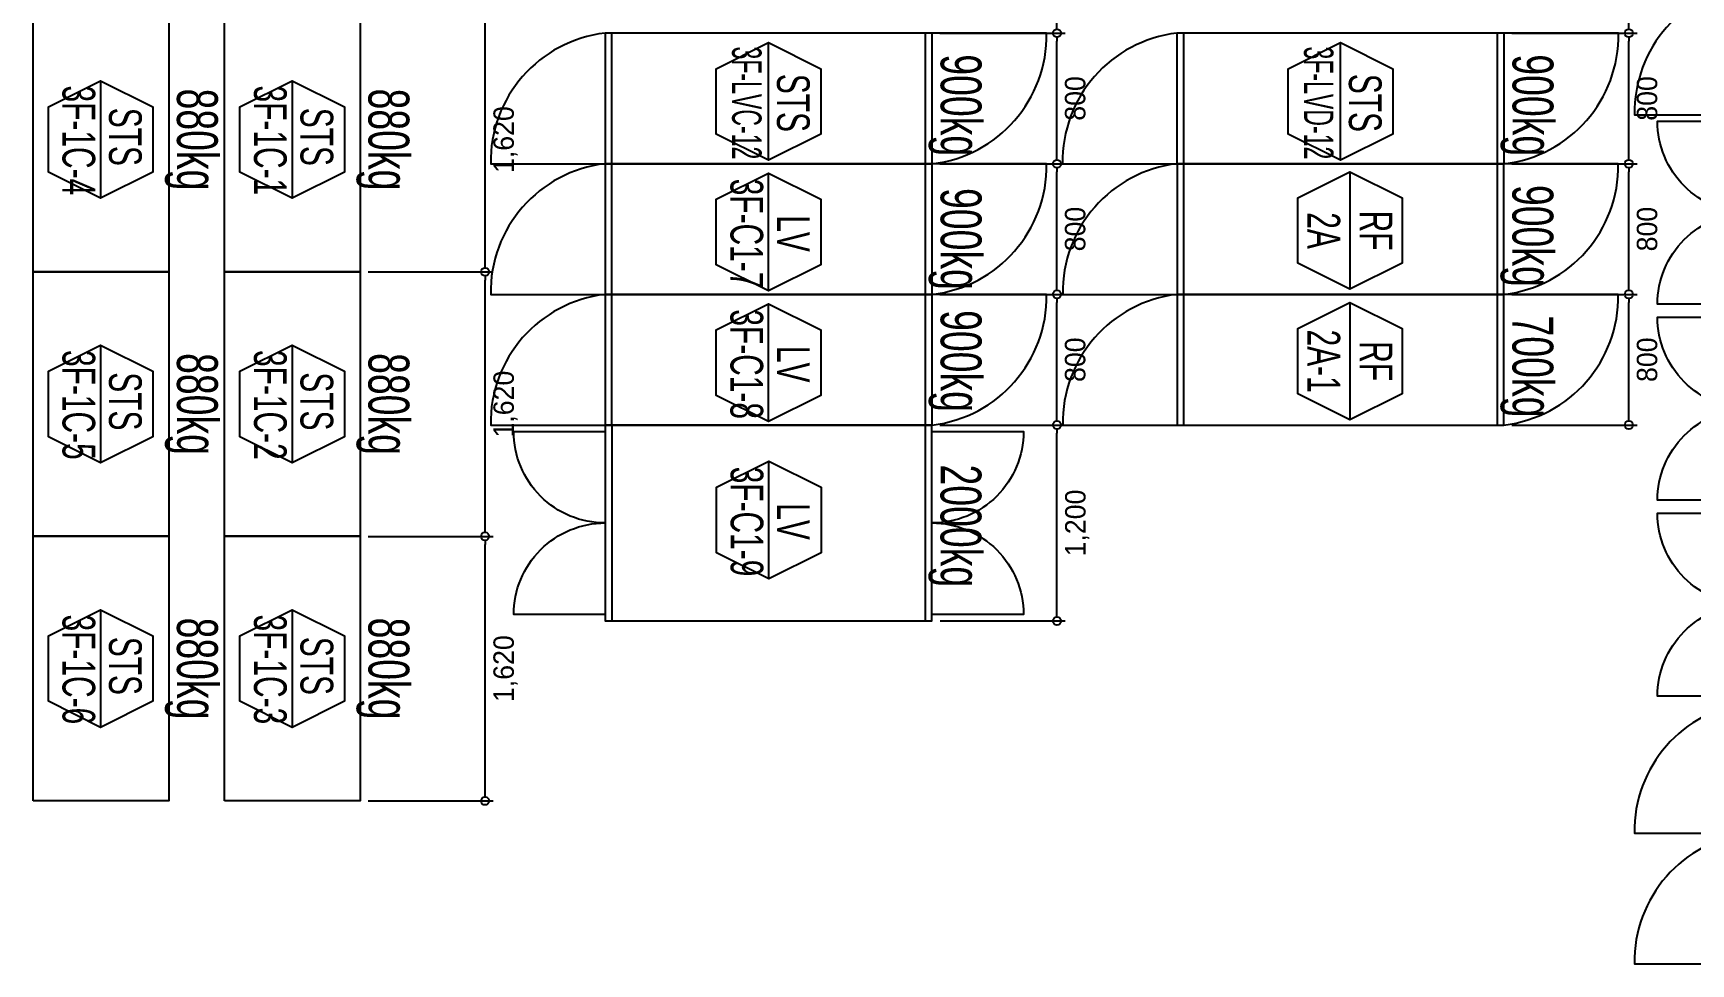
# Model space of a CAD drawing. Header units: millimetres. Extents: x 89978 to 501025, y -351975 to 837171.
# Drawn here: x 291148 to 301293, y 402350 to 408050 of the extents above; entities that cross this region are included whole.
import ezdxf
from ezdxf.enums import TextEntityAlignment as Align

# ---------------------------------------------------------------- set-up
doc = ezdxf.new("R2010")
doc.units = ezdxf.units.MM
doc.header["$LTSCALE"] = 150
doc.layers.get('Defpoints').update_dxf_attribs({"color": 150})
for name, color, linetype in [('------00 Switch Gear', 3, 'Continuous'), ('------00 Switch Gear_Number', 1, 'Continuous'), ('-----36 Dimension', 1, 'Continuous'), ('20251030_전기하중검토', 241, 'Continuous')]:
    doc.layers.add(name, color=color, linetype=linetype)
doc.styles.add('ELEC', font='')
doc.styles.get('ELEC').set_extended_font_data('Dotum')
doc.dimstyles.new('ELEC', dxfattribs={"dimscale": 100, "dimtxt": 2, "dimasz": 1, "dimexe": 2, "dimexo": 1, "dimgap": 1, "dimtad": 1, "dimdec": 0, "dimrnd": 0.25, "dimzin": 9, "dimdsep": 32, "dimlunit": 6, "dimtxsty": 'ELEC', "dimblk": 'Z_DOT', "dimcen": 3, "dimclrd": 7, "dimclre": 7, "dimclrt": 3, "dimadec": 0, "dimazin": 0, "dimtfac": 1, "dimtdec": 0, "dimtix": 1, "dimtmove": 2, "dimatfit": 1, "dimfxl": 1, "dimarcsym": 0})

# ---------------------------------------------------------------- blocks, each defined once
blk = doc.blocks.new('STS-R')
blk.add_lwpolyline([(886994, -128588), (888614, -128588), (888614, -129418), (886994, -129418), (886994, -128588)])
blk = doc.blocks.new('_DOTBLANK')
at = {"color": 0, "linetype": 'ByBlock'}
blk.add_line((-0.5, 0), (-1, 0), dxfattribs=at)
blk.add_circle((0, 0), 0.5, dxfattribs=at)
blk = doc.blocks.new('*D285')
at = {"layer": '-----36 Dimension', "color": 0, "lineweight": -2, "transparency": 16777216}
for p, q in [((293200, 408208), (293964, 408208)), ((293914, 406638), (293914, 408158)), ((293198, 406588), (293964, 406588))]:
    blk.add_line(p, q, dxfattribs=at)
at = {"layer": 'Defpoints', "color": 0, "transparency": 16777216}
for p in [(293150, 408208, 0), (293914, 408208), (293148, 406588, 0)]:
    blk.add_point(p, dxfattribs=at)
at = {"layer": '-----36 Dimension', "color": 0, "lineweight": -2, "transparency": 16777216, "xscale": 50, "yscale": 50, "zscale": 50}
for p, rotation in [((293914, 408208), 90), ((293914, 406588), 270)]:
    blk.add_blockref('_DOTBLANK', p, dxfattribs=dict(at, rotation=rotation))
at = {"layer": '-----36 Dimension', "color": 0, "transparency": 16777216, "insert": (294039, 407398), "char_height": 125, "attachment_point": 5, "rotation": 90, "style": 'ELEC'}
blk.add_mtext('1,620', dxfattribs=at)
blk = doc.blocks.new('Z_DOT')
for p, q in [((-2, 0), (2, 0)), ((0, -2), (0, 2))]:
    blk.add_line(p, q)
for radius in [2.5, 1.25]:
    blk.add_circle((0, 0), radius)
blk = doc.blocks.new('*D286')
at = {"layer": '-----36 Dimension', "color": 0, "lineweight": -2, "transparency": 16777216}
for p, q in [((293200, 406588), (293964, 406588)), ((293914, 405018), (293914, 406538)), ((293198, 404968), (293964, 404968))]:
    blk.add_line(p, q, dxfattribs=at)
at = {"layer": 'Defpoints', "color": 0, "transparency": 16777216}
for p in [(293150, 406588, 0), (293914, 406588), (293148, 404968, 0)]:
    blk.add_point(p, dxfattribs=at)
at = {"layer": '-----36 Dimension', "color": 0, "lineweight": -2, "transparency": 16777216, "xscale": 50, "yscale": 50, "zscale": 50}
for p, rotation in [((293914, 406588), 90), ((293914, 404968), 270)]:
    blk.add_blockref('_DOTBLANK', p, dxfattribs=dict(at, rotation=rotation))
at = {"layer": '-----36 Dimension', "color": 0, "transparency": 16777216, "insert": (294039, 405778), "char_height": 125, "attachment_point": 5, "rotation": 90, "style": 'ELEC'}
blk.add_mtext('1,620', dxfattribs=at)
blk = doc.blocks.new('*D287')
at = {"layer": '-----36 Dimension', "color": 0, "lineweight": -2, "transparency": 16777216}
for p, q in [((293200, 404968), (293964, 404968)), ((293914, 403398), (293914, 404918)), ((293198, 403348), (293964, 403348))]:
    blk.add_line(p, q, dxfattribs=at)
at = {"layer": 'Defpoints', "color": 0, "transparency": 16777216}
for p in [(293150, 404968, 0), (293914, 404968), (293148, 403348, 0)]:
    blk.add_point(p, dxfattribs=at)
at = {"layer": '-----36 Dimension', "color": 0, "lineweight": -2, "transparency": 16777216, "xscale": 50, "yscale": 50, "zscale": 50}
for p, rotation in [((293914, 404968), 90), ((293914, 403348), 270)]:
    blk.add_blockref('_DOTBLANK', p, dxfattribs=dict(at, rotation=rotation))
at = {"layer": '-----36 Dimension', "color": 0, "transparency": 16777216, "insert": (294039, 404158), "char_height": 125, "attachment_point": 5, "rotation": 90, "style": 'ELEC'}
blk.add_mtext('1,620', dxfattribs=at)
blk = doc.blocks.new('*D226')
at = {"layer": '-----36 Dimension', "color": 0, "lineweight": -2, "transparency": 16777216}
for p, q in [((300200, 408850, 0), (300964, 408850, 0)), ((300914, 408100, 0), (300914, 408800, 0)), ((300197, 408050, 0), (300964, 408050, 0))]:
    blk.add_line(p, q, dxfattribs=at)
at = {"layer": 'Defpoints', "color": 0, "transparency": 16777216}
for p in [(300150, 408850, 0), (300914, 408850, 0), (300147, 408050, 0)]:
    blk.add_point(p, dxfattribs=at)
at = {"layer": '-----36 Dimension', "color": 0, "lineweight": -2, "transparency": 16777216, "xscale": 50, "yscale": 50, "zscale": 50}
for p, rotation in [((300914, 408850, 0), 90), ((300914, 408050, 0), 270)]:
    blk.add_blockref('_DOTBLANK', p, dxfattribs=dict(at, rotation=rotation))
at = {"layer": '-----36 Dimension', "color": 0, "transparency": 16777216, "insert": (301026, 408450, 0), "char_height": 125, "attachment_point": 5, "rotation": 90, "style": 'ELEC'}
blk.add_mtext('800', dxfattribs=at)
blk = doc.blocks.new('*D227')
at = {"layer": '-----36 Dimension', "color": 0, "lineweight": -2, "transparency": 16777216}
for p, q in [((300200, 408050, 0), (300964, 408050, 0)), ((300914, 407300, 0), (300914, 408000, 0)), ((300197, 407250, 0), (300964, 407250, 0))]:
    blk.add_line(p, q, dxfattribs=at)
at = {"layer": 'Defpoints', "color": 0, "transparency": 16777216}
for p in [(300150, 408050, 0), (300914, 408050, 0), (300147, 407250, 0)]:
    blk.add_point(p, dxfattribs=at)
at = {"layer": '-----36 Dimension', "color": 0, "lineweight": -2, "transparency": 16777216, "xscale": 50, "yscale": 50, "zscale": 50}
for p, rotation in [((300914, 408050, 0), 90), ((300914, 407250, 0), 270)]:
    blk.add_blockref('_DOTBLANK', p, dxfattribs=dict(at, rotation=rotation))
at = {"layer": '-----36 Dimension', "color": 0, "transparency": 16777216, "insert": (301026, 407650, 0), "char_height": 125, "attachment_point": 5, "rotation": 90, "style": 'ELEC'}
blk.add_mtext('800', dxfattribs=at)
blk = doc.blocks.new('*D228')
at = {"layer": '-----36 Dimension', "color": 0, "lineweight": -2, "transparency": 16777216}
for p, q in [((300200, 407250, 0), (300964, 407250, 0)), ((300914, 406500, 0), (300914, 407200, 0)), ((300197, 406450, 0), (300964, 406450, 0))]:
    blk.add_line(p, q, dxfattribs=at)
at = {"layer": 'Defpoints', "color": 0, "transparency": 16777216}
for p in [(300150, 407250, 0), (300914, 407250, 0), (300147, 406450, 0)]:
    blk.add_point(p, dxfattribs=at)
at = {"layer": '-----36 Dimension', "color": 0, "lineweight": -2, "transparency": 16777216, "xscale": 50, "yscale": 50, "zscale": 50}
for p, rotation in [((300914, 407250, 0), 90), ((300914, 406450, 0), 270)]:
    blk.add_blockref('_DOTBLANK', p, dxfattribs=dict(at, rotation=rotation))
at = {"layer": '-----36 Dimension', "color": 0, "transparency": 16777216, "insert": (301026, 406850, 0), "char_height": 125, "attachment_point": 5, "rotation": 90, "style": 'ELEC'}
blk.add_mtext('800', dxfattribs=at)
blk = doc.blocks.new('*D229')
at = {"layer": '-----36 Dimension', "color": 0, "lineweight": -2, "transparency": 16777216}
for p, q in [((300200, 406450, 0), (300964, 406450, 0)), ((300914, 405700, 0), (300914, 406400, 0)), ((300197, 405650, 0), (300964, 405650, 0))]:
    blk.add_line(p, q, dxfattribs=at)
at = {"layer": 'Defpoints', "color": 0, "transparency": 16777216}
for p in [(300150, 406450, 0), (300914, 406450, 0), (300147, 405650, 0)]:
    blk.add_point(p, dxfattribs=at)
at = {"layer": '-----36 Dimension', "color": 0, "lineweight": -2, "transparency": 16777216, "xscale": 50, "yscale": 50, "zscale": 50}
for p, rotation in [((300914, 406450, 0), 90), ((300914, 405650, 0), 270)]:
    blk.add_blockref('_DOTBLANK', p, dxfattribs=dict(at, rotation=rotation))
at = {"layer": '-----36 Dimension', "color": 0, "transparency": 16777216, "insert": (301026, 406050, 0), "char_height": 125, "attachment_point": 5, "rotation": 90, "style": 'ELEC'}
blk.add_mtext('800', dxfattribs=at)
blk = doc.blocks.new('*D240')
at = {"layer": '-----36 Dimension', "color": 0, "lineweight": -2, "transparency": 16777216}
for p, q in [((296700, 408850, 0), (297464, 408850, 0)), ((297414, 408100, 0), (297414, 408800, 0)), ((296697, 408050, 0), (297464, 408050, 0))]:
    blk.add_line(p, q, dxfattribs=at)
at = {"layer": 'Defpoints', "color": 0, "transparency": 16777216}
for p in [(296650, 408850, 0), (297414, 408850, 0), (296647, 408050, 0)]:
    blk.add_point(p, dxfattribs=at)
at = {"layer": '-----36 Dimension', "color": 0, "lineweight": -2, "transparency": 16777216, "xscale": 50, "yscale": 50, "zscale": 50}
for p, rotation in [((297414, 408850, 0), 90), ((297414, 408050, 0), 270)]:
    blk.add_blockref('_DOTBLANK', p, dxfattribs=dict(at, rotation=rotation))
at = {"layer": '-----36 Dimension', "color": 0, "transparency": 16777216, "insert": (297526, 408450, 0), "char_height": 125, "attachment_point": 5, "rotation": 90, "style": 'ELEC'}
blk.add_mtext('800', dxfattribs=at)
blk = doc.blocks.new('*D241')
at = {"layer": '-----36 Dimension', "color": 0, "lineweight": -2, "transparency": 16777216}
for p, q in [((296700, 408050, 0), (297464, 408050, 0)), ((297414, 407300, 0), (297414, 408000, 0)), ((296697, 407250, 0), (297464, 407250, 0))]:
    blk.add_line(p, q, dxfattribs=at)
at = {"layer": 'Defpoints', "color": 0, "transparency": 16777216}
for p in [(296650, 408050, 0), (297414, 408050, 0), (296647, 407250, 0)]:
    blk.add_point(p, dxfattribs=at)
at = {"layer": '-----36 Dimension', "color": 0, "lineweight": -2, "transparency": 16777216, "xscale": 50, "yscale": 50, "zscale": 50}
for p, rotation in [((297414, 408050, 0), 90), ((297414, 407250, 0), 270)]:
    blk.add_blockref('_DOTBLANK', p, dxfattribs=dict(at, rotation=rotation))
at = {"layer": '-----36 Dimension', "color": 0, "transparency": 16777216, "insert": (297526, 407650, 0), "char_height": 125, "attachment_point": 5, "rotation": 90, "style": 'ELEC'}
blk.add_mtext('800', dxfattribs=at)
blk = doc.blocks.new('*D242')
at = {"layer": '-----36 Dimension', "color": 0, "lineweight": -2, "transparency": 16777216}
for p, q in [((296700, 405650, 0), (297464, 405650, 0)), ((297414, 404500, 0), (297414, 405600, 0)), ((296700, 404450, 0), (297464, 404450, 0))]:
    blk.add_line(p, q, dxfattribs=at)
at = {"layer": 'Defpoints', "color": 0, "transparency": 16777216}
for p in [(296650, 405650, 0), (297414, 405650, 0), (296650, 404450, 0)]:
    blk.add_point(p, dxfattribs=at)
at = {"layer": '-----36 Dimension', "color": 0, "lineweight": -2, "transparency": 16777216, "xscale": 50, "yscale": 50, "zscale": 50}
for p, rotation in [((297414, 405650, 0), 90), ((297414, 404450, 0), 270)]:
    blk.add_blockref('_DOTBLANK', p, dxfattribs=dict(at, rotation=rotation))
at = {"layer": '-----36 Dimension', "color": 0, "transparency": 16777216, "insert": (297538, 405050, 0), "char_height": 125, "attachment_point": 5, "rotation": 90, "style": 'ELEC'}
blk.add_mtext('1,200', dxfattribs=at)
blk = doc.blocks.new('*D243')
at = {"layer": '-----36 Dimension', "color": 0, "lineweight": -2, "transparency": 16777216}
for p, q in [((296700, 407250, 0), (297464, 407250, 0)), ((297414, 406500, 0), (297414, 407200, 0)), ((296697, 406450, 0), (297464, 406450, 0))]:
    blk.add_line(p, q, dxfattribs=at)
at = {"layer": 'Defpoints', "color": 0, "transparency": 16777216}
for p in [(296650, 407250, 0), (297414, 407250, 0), (296647, 406450, 0)]:
    blk.add_point(p, dxfattribs=at)
at = {"layer": '-----36 Dimension', "color": 0, "lineweight": -2, "transparency": 16777216, "xscale": 50, "yscale": 50, "zscale": 50}
for p, rotation in [((297414, 407250, 0), 90), ((297414, 406450, 0), 270)]:
    blk.add_blockref('_DOTBLANK', p, dxfattribs=dict(at, rotation=rotation))
at = {"layer": '-----36 Dimension', "color": 0, "transparency": 16777216, "insert": (297526, 406850, 0), "char_height": 125, "attachment_point": 5, "rotation": 90, "style": 'ELEC'}
blk.add_mtext('800', dxfattribs=at)
blk = doc.blocks.new('*D244')
at = {"layer": '-----36 Dimension', "color": 0, "lineweight": -2, "transparency": 16777216}
for p, q in [((296700, 406450, 0), (297464, 406450, 0)), ((297414, 405700, 0), (297414, 406400, 0)), ((296697, 405650, 0), (297464, 405650, 0))]:
    blk.add_line(p, q, dxfattribs=at)
at = {"layer": 'Defpoints', "color": 0, "transparency": 16777216}
for p in [(296650, 406450, 0), (297414, 406450, 0), (296647, 405650, 0)]:
    blk.add_point(p, dxfattribs=at)
at = {"layer": '-----36 Dimension', "color": 0, "lineweight": -2, "transparency": 16777216, "xscale": 50, "yscale": 50, "zscale": 50}
for p, rotation in [((297414, 406450, 0), 90), ((297414, 405650, 0), 270)]:
    blk.add_blockref('_DOTBLANK', p, dxfattribs=dict(at, rotation=rotation))
at = {"layer": '-----36 Dimension', "color": 0, "transparency": 16777216, "insert": (297526, 406050, 0), "char_height": 125, "attachment_point": 5, "rotation": 90, "style": 'ELEC'}
blk.add_mtext('800', dxfattribs=at)

msp = doc.modelspace()

# ---------------------------------------------------------------- linework, layer by layer
at = {"layer": '------00 Switch Gear'}
for p, q in [((294690.1, 407250, 0), (294690.1, 408050, 0)), ((296610.1, 407250, 0), (296610.1, 408050, 0)), ((298190.2, 407250, 0), (298190.2, 408050, 0)), ((300110.2, 407250, 0), (300110.2, 408050, 0)), ((294690.1, 406450, 0), (294690.1, 407250, 0)), ((296610.1, 406450, 0), (296610.1, 407250, 0)), ((298189.2, 407250, 0), (298189.2, 406450, 0)), ((300107.2, 407250, 0), (300107.2, 406450, 0)), ((294690.1, 405650, 0), (294690.1, 406450, 0)), ((296610.1, 405650, 0), (296610.1, 406450, 0)), ((298189.2, 406450, 0), (298189.2, 405650, 0)), ((300107.2, 406450, 0), (300107.2, 405650, 0)), ((294689.1, 405650, 0), (294689.1, 404450, 0)), ((296607.1, 405650, 0), (296607.1, 404450, 0))]:
    msp.add_line(p, q, dxfattribs=at)
at = {"layer": '------00 Switch Gear', "elevation": 0}
for points in [[(301649, 408350, 0.3857431), (300949, 407550), (301649, 407550)], [(294648.1, 408050, 0.3857431), (293948.1, 407250), (294689.1, 407250)], [(296650.1, 407250, 0.3857431), (297350.1, 408050), (296650.1, 408050)], [(298148.2, 408050, 0.3857431), (297448.2, 407250), (298148.2, 407250)], [(300150.2, 407250, 0.3857431), (300850.2, 408050), (300150.2, 408050)], [(301649, 406390), (301089, 406390, -0.4142136), (301649, 406950, -0.4142136), (301089, 407510), (301089, 407510), (301649, 407510)], [(294648.1, 407250, 0.3857431), (293948.1, 406450), (294648.1, 406450)], [(296650.1, 406450, 0.3857431), (297350.1, 407250), (296650.1, 407250)], [(298149.2, 407250, 0.3857431), (297449.2, 406450), (298149.2, 406450)], [(300149.2, 406450, 0.3857431), (300849.2, 407250), (300149.2, 407250)], [(294648.1, 406450, 0.3857431), (293948.1, 405650), (294648.1, 405650)], [(296650.1, 405650, 0.3857431), (297350.1, 406450), (296650.1, 406450)], [(298149.2, 406450, 0.3857431), (297449.2, 405650), (298149.2, 405650)], [(300149.2, 405650, 0.3857431), (300849.2, 406450), (300149.2, 406450)], [(301649, 405190), (301089, 405190, -0.4142136), (301649, 405750, -0.4142136), (301089, 406310), (301089, 406310), (301649, 406310)], [(294649.1, 404490), (294089.1, 404490, -0.4142136), (294649.1, 405050, -0.4142136), (294089.1, 405610), (294089.1, 405610), (294649.1, 405610)], [(296649.1, 405610), (297209.1, 405610, -0.4142136), (296649.1, 405050, -0.4142136), (297209.1, 404490), (296649.1, 404490)], [(301649, 403990), (301089, 403990, -0.4142136), (301649, 404550, -0.4142136), (301089, 405110), (301089, 405110), (301649, 405110)], [(301648, 403950, 0.3857431), (300948, 403150), (301648, 403150)], [(301648, 403150, 0.3857431), (300948, 402350), (301648, 402350)]]:
    msp.add_lwpolyline(points, format="xyb", dxfattribs=at)
for points in [[(296650.1, 407250), (296650.1, 408050), (294648.1, 408050), (294648.1, 407250)], [(300150.2, 407250), (300150.2, 408050), (298148.2, 408050), (298148.2, 407250)], [(296650.1, 406450), (296650.1, 407250), (294648.1, 407250), (294648.1, 406450)], [(298149.2, 407250), (298149.2, 406450), (300149.2, 406450), (300149.2, 407250)], [(296650.1, 405650), (296650.1, 406450), (294648.1, 406450), (294648.1, 405650)], [(298149.2, 406450), (298149.2, 405650), (300149.2, 405650), (300149.2, 406450)], [(294649.1, 405650), (294649.1, 404450), (296649.1, 404450), (296649.1, 405650)]]:
    msp.add_lwpolyline(points, close=True, dxfattribs=at)
at = {"layer": '------00 Switch Gear_Number', "elevation": 0}
for points in [[(295649.1, 407271.8), (295649.1, 407991.8), (295969.1, 407832.2), (295969.1, 407431.5), (295649.1, 407271.8), (295329.1, 407431.5), (295329.1, 407832.2), (295649.1, 407991.8)], [(299149.2, 407271.8), (299149.2, 407991.8), (299469.2, 407832.2), (299469.2, 407431.5), (299149.2, 407271.8), (298829.2, 407431.5), (298829.2, 407832.2), (299149.2, 407991.8)], [(295649.1, 406471.8), (295649.1, 407191.8), (295969.1, 407032.2), (295969.1, 406631.5), (295649.1, 406471.8), (295329.1, 406631.5), (295329.1, 407032.2), (295649.1, 407191.8)], [(295649.1, 405671.8), (295649.1, 406391.8), (295969.1, 406232.2), (295969.1, 405831.5), (295649.1, 405671.8), (295329.1, 405831.5), (295329.1, 406232.2), (295649.1, 406391.8)], [(295650.1, 404708.1), (295650.1, 405428.1), (295970.1, 405268.5), (295970.1, 404867.8), (295650.1, 404708.1), (295330.1, 404867.8), (295330.1, 405268.5), (295650.1, 405428.1)]]:
    msp.add_lwpolyline(points, dxfattribs=at)
at = {"layer": '------00 Switch Gear_Number', "color": 1, "elevation": 0}
for points in [[(291561, 407758.4), (291561, 407038.4), (291241, 407198.1), (291241, 407598.8), (291561, 407758.4), (291881, 407598.8), (291881, 407198.1), (291561, 407038.4)], [(292733, 407758.4), (292733, 407038.4), (292413, 407198.1), (292413, 407598.8), (292733, 407758.4), (293053, 407598.8), (293053, 407198.1), (292733, 407038.4)], [(299207.2, 407201), (299207.2, 406481), (298887.2, 406640.6), (298887.2, 407041.3), (299207.2, 407201), (299527.2, 407041.3), (299527.2, 406640.6), (299207.2, 406481)], [(299207.2, 406401), (299207.2, 405681), (298887.2, 405840.6), (298887.2, 406241.3), (299207.2, 406401), (299527.2, 406241.3), (299527.2, 405840.6), (299207.2, 405681)], [(291561, 406138.4), (291561, 405418.4), (291241, 405578.1), (291241, 405978.8), (291561, 406138.4), (291881, 405978.8), (291881, 405578.1), (291561, 405418.4)], [(292733, 406138.4), (292733, 405418.4), (292413, 405578.1), (292413, 405978.8), (292733, 406138.4), (293053, 405978.8), (293053, 405578.1), (292733, 405418.4)], [(291561, 404518.4), (291561, 403798.4), (291241, 403958.1), (291241, 404358.8), (291561, 404518.4), (291881, 404358.8), (291881, 403958.1), (291561, 403798.4)], [(292733, 404518.4), (292733, 403798.4), (292413, 403958.1), (292413, 404358.8), (292733, 404518.4), (293053, 404358.8), (293053, 403958.1), (292733, 403798.4)]]:
    msp.add_lwpolyline(points, dxfattribs=at)

# ---------------------------------------------------------------- block references
at = {"layer": '------00 Switch Gear', "rotation": 90.00000000000001}
for p in [(162560, -480405.3, 0), (163732, -480405.3, 0), (162560, -482025.3, 0), (163732, -482025.3, 0), (162560, -483645.3, 0), (163732, -483645.3, 0)]:
    msp.add_blockref('STS-R', p, dxfattribs=at)

# ---------------------------------------------------------------- texts
at = {"layer": '------00 Switch Gear_Number', "color": 0, "style": 'ELEC'}
for s, height, width, p in [('3F-LVC-12', 180, 0.6, (295515.7, 407622.6, 0)), ('3F-LVD-12', 180, 0.6, (299015.8, 407622.6, 0)), ('STS', 200, 0.7, (295800.3, 407622.6, 0)), ('STS', 200, 0.7, (299300.5, 407622.6, 0)), ('3F-1C-4', 200, 0.7, (291427.6, 407393.4, 0)), ('3F-1C-1', 200, 0.7, (292599.6, 407393.4, 0)), ('STS', 200, 0.7, (291712.2, 407414.8, 0)), ('STS', 200, 0.7, (292884.2, 407414.8, 0)), ('3F-C1-7', 200, 0.7, (295515.7, 406822.6, 0)), ('LV', 200, 0.7, (295800.3, 406822.6, 0)), ('3F-C1-8', 200, 0.7, (295515.7, 406022.6, 0)), ('3F-1C-5', 200, 0.7, (291427.6, 405773.4, 0)), ('3F-1C-2', 200, 0.7, (292599.6, 405773.4, 0)), ('LV', 200, 0.7, (295800.3, 406022.6, 0)), ('STS', 200, 0.7, (291712.2, 405794.8, 0)), ('STS', 200, 0.7, (292884.2, 405794.8, 0)), ('3F-C1-9', 200, 0.7, (295516.7, 405058.9, 0)), ('LV', 200, 0.7, (295801.3, 405058.9, 0)), ('3F-1C-6', 200, 0.7, (291427.6, 404153.4, 0)), ('3F-1C-3', 200, 0.7, (292599.6, 404153.4, 0)), ('STS', 200, 0.7, (291712.2, 404174.8, 0)), ('STS', 200, 0.7, (292884.2, 404174.8, 0))]:
    msp.add_text(s, height=height, rotation=270, dxfattribs=dict(at, width=width)).set_placement(p, align=Align.MIDDLE_CENTER)
at = {"layer": '------00 Switch Gear_Number', "color": 7, "style": 'ELEC', "width": 0.7}
for s, p in [('2A', (299047.2, 406841, 0)), ('RF', (299367.2, 406841, 0)), ('2A-1', (299047.2, 406041, 0)), ('RF', (299367.2, 406041, 0))]:
    msp.add_text(s, height=200, rotation=270, dxfattribs=at).set_placement(p, align=Align.MIDDLE_CENTER)
at = {"layer": '20251030_전기하중검토', "style": 'ELEC', "width": 0.7}
for s, p in [('900kg', (296796, 407608.5, 0)), ('900kg', (300296.1, 407608.5, 0)), ('880kg', (292122, 407398.7, 0)), ('880kg', (293294, 407398.7, 0)), ('900kg', (296796.1, 406789.5, 0)), ('900kg', (300295.4, 406808.5, 0)), ('900kg', (296796.1, 406041.9, 0)), ('700kg', (300295.4, 406008.5, 0)), ('880kg', (292122, 405778.7, 0)), ('880kg', (293294, 405778.7, 0)), ('2000kg', (296795.1, 405032.6, 0)), ('880kg', (292122, 404158.7, 0)), ('880kg', (293294, 404158.7, 0))]:
    msp.add_text(s, height=250, rotation=270, dxfattribs=at).set_placement(p, align=Align.MIDDLE)

# ---------------------------------------------------------------- dimensions: what is measured, and where the dimension line sits
at = {"layer": '-----36 Dimension'}
for base, p1, p2, picture, middle in [((297413.7, 408850, 0), (296647.4, 408050, 0), (296650, 408850, 0), '*D240', (297526.3, 408450, 0)), ((300913.7, 408850, 0), (300147.4, 408050, 0), (300150, 408850, 0), '*D226', (301026.3, 408450, 0)), ((293914.3, 408208.4, 0), (293148, 406588.4, 0), (293150, 408208.4, 0), '*D285', (294039, 407398.4, 0)), ((297413.7, 408050, 0), (296647.4, 407250, 0), (296650, 408050, 0), '*D241', (297526.3, 407650, 0)), ((300913.7, 408050, 0), (300147.4, 407250, 0), (300150, 408050, 0), '*D227', (301026.3, 407650, 0)), ((297413.8, 407250, 0), (296647.5, 406450, 0), (296650.1, 407250, 0), '*D243', (297526.4, 406850, 0)), ((300913.7, 407250, 0), (300147.4, 406450, 0), (300150, 407250, 0), '*D228', (301026.3, 406850, 0)), ((293914.3, 406588.4, 0), (293148, 404968.4, 0), (293150, 406588.4, 0), '*D286', (294039, 405778.4, 0)), ((297413.8, 406450, 0), (296647.5, 405650, 0), (296650.1, 406450, 0), '*D244', (297526.4, 406050, 0)), ((300913.7, 406450, 0), (300147.4, 405650, 0), (300150, 406450, 0), '*D229', (301026.3, 406050, 0)), ((297413.8, 405650, 0), (296650.2, 404450, 0), (296650.1, 405650, 0), '*D242', (297538.4, 405050, 0)), ((293914.3, 404968.4, 0), (293148, 403348.4, 0), (293150, 404968.4, 0), '*D287', (294039, 404158.4, 0))]:
    dim = msp.add_linear_dim(base=base, p1=p1, p2=p2, angle=270, dimstyle='ELEC', override={"dimscale": 50, "dimtxt": 2.5, "dimexe": 1, "dimtad": 2, "dimtxsty": 'ELEC', "dimblk1": 'DOTBLANK', "dimblk2": 'DOTBLANK', "dimsah": 1, "dimclrd": 0, "dimclre": 0, "dimclrt": 0}, dxfattribs=at)
    dim.commit()
    dim.dimension.update_dxf_attribs({"geometry": picture, "text_midpoint": middle})

doc.saveas('drawing.dxf')
